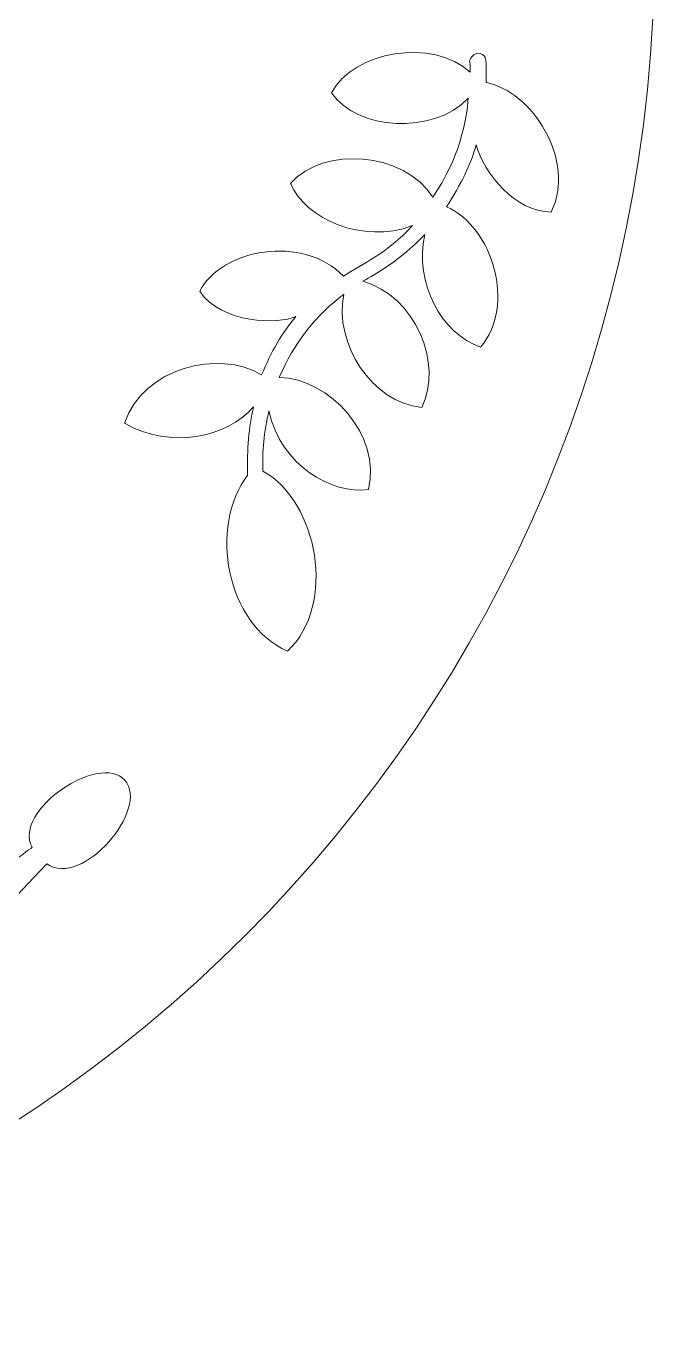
# Model space of a CAD drawing. Header units: inches. Extents: x 22.21 to 28.21, y -9.08 to -3.08.
# Drawn here: x 26.864 to 28.211, y -9.083 to -6.254 of the extents above; entities that cross this region are included whole.
import ezdxf

# ---------------------------------------------------------------- set-up
doc = ezdxf.new("R2010")
doc.units = ezdxf.units.IN
doc.header["$MEASUREMENT"] = 0
doc.layers.add('_U+0421_U+043B_U+043E_U+0439 1', color=7, linetype='Continuous')

msp = doc.modelspace()

# ---------------------------------------------------------------- linework, layer by layer
at = {"layer": '_U+0421_U+043B_U+043E_U+0439 1', "color": 1, "lineweight": 9, "true_color": 0xff0000}
msp.add_open_spline([(25.2111, -3.0833), (23.5543, -3.0833), (22.2111, -4.4265), (22.2111, -6.0833), (22.2111, -7.7402), (23.5543, -9.0833), (25.2111, -9.0833), (26.868, -9.0833), (28.2111, -7.7402), (28.2111, -6.0833), (28.2111, -4.4265), (26.868, -3.0833), (25.2111, -3.0833)], degree=3, knots=[0, 0, 0, 0, 1, 1, 1, 2, 2, 2, 3, 3, 3, 4, 4, 4, 4], dxfattribs=at)
at = {"layer": '_U+0421_U+043B_U+043E_U+0439 1', "color": 7, "lineweight": 9, "true_color": 0xffffff}
for points, knots in [([(27.9889, -6.6529), (27.9118, -6.6514), (27.8455, -6.5702), (27.8284, -6.5084), (27.8172, -6.5491), (27.7953, -6.5949), (27.7646, -6.6413), (27.8648, -6.6853), (27.9136, -6.8535), (27.8378, -6.9421), (27.754, -6.9141), (27.6953, -6.8054), (27.7182, -6.7008), (27.6626, -6.7594), (27.6133, -6.7843), (27.5852, -6.8009), (27.6972, -6.8322), (27.7586, -6.9784), (27.7117, -7.0716), (27.6054, -7.0618), (27.5222, -6.9334), (27.5447, -6.8288), (27.4846, -6.8733), (27.4379, -6.9333), (27.4059, -7.0073), (27.5142, -7.0093), (27.6256, -7.1312), (27.5975, -7.2473), (27.5187, -7.2593), (27.4088, -7.1954), (27.3838, -7.0792), (27.3734, -7.1235), (27.3691, -7.1668), (27.371, -7.2079), (27.4886, -7.2739), (27.5301, -7.4939), (27.4238, -7.5942), (27.2918, -7.5358), (27.2545, -7.3276), (27.3379, -7.2168), (27.3367, -7.1615), (27.341, -7.1136), (27.3509, -7.0706), (27.2936, -7.1359), (27.1721, -7.1616), (27.0758, -7.1063), (27.0758, -7.1063), (27.0746, -7.1056), (27.0746, -7.1056), (27.0746, -7.1056), (27.0751, -7.1042), (27.0751, -7.1042), (27.1133, -6.9869), (27.2771, -6.946), (27.3682, -7.0019), (27.3879, -6.9526), (27.4127, -6.9106), (27.4419, -6.8769), (27.4051, -6.8931), (27.2831, -6.8934), (27.2354, -6.8224), (27.2815, -6.7315), (27.4566, -6.7), (27.544, -6.7901), (27.5853, -6.7625), (27.6346, -6.744), (27.6918, -6.6818), (27.5848, -6.7225), (27.4606, -6.6663), (27.4304, -6.5913), (27.5001, -6.5107), (27.6739, -6.523), (27.7352, -6.6205), (27.7936, -6.5371), (27.8082, -6.4537), (27.8115, -6.4082), (27.7372, -6.4886), (27.5712, -6.4763), (27.5181, -6.3973), (27.5642, -6.3065), (27.7358, -6.2791), (27.8152, -6.3527), (27.815, -6.3453), (27.816, -6.336), (27.8144, -6.3292), (27.8171, -6.3193), (27.8235, -6.3135), (27.832, -6.3117), (27.8383, -6.3133), (27.8444, -6.315), (27.8477, -6.3206), (27.8467, -6.3245), (27.8504, -6.3247), (27.8494, -6.3293), (27.8503, -6.341), (27.8504, -6.3563), (27.8495, -6.3749), (27.9475, -6.3923), (28.0442, -6.543), (27.9889, -6.6529)], [0, 0, 0, 0, 1, 1, 1, 2, 2, 2, 3, 3, 3, 4, 4, 4, 5, 5, 5, 6, 6, 6, 7, 7, 7, 8, 8, 8, 9, 9, 9, 10, 10, 10, 11, 11, 11, 12, 12, 12, 13, 13, 13, 14, 14, 14, 15, 15, 15, 16, 16, 16, 17, 17, 17, 18, 18, 18, 19, 19, 19, 20, 20, 20, 21, 21, 21, 22, 22, 22, 23, 23, 23, 24, 24, 24, 25, 25, 25, 26, 26, 26, 27, 27, 27, 28, 28, 28, 29, 29, 29, 30, 30, 30, 31, 31, 31, 32, 32, 32, 33, 33, 33, 33]), ([(26.8758, -8.0148), (26.8521, -8.0329), (26.5706, -8.2488), (26.555, -8.2628), (26.519, -8.295), (26.5403, -8.3576), (26.5913, -8.3576), (26.6222, -8.3576), (26.6121, -8.3626), (26.9073, -8.0503), (26.9839, -8.1037), (27.1291, -7.9316), (27.0748, -7.8709), (27.0209, -7.8105), (26.8344, -7.9356), (26.8758, -8.0148)], [0, 0, 0, 0, 1, 1, 1, 2, 2, 2, 3, 3, 3, 4, 4, 4, 5, 5, 5, 5])]:
    msp.add_open_spline(points, degree=3, knots=knots, dxfattribs=at)

doc.saveas('drawing.dxf')
